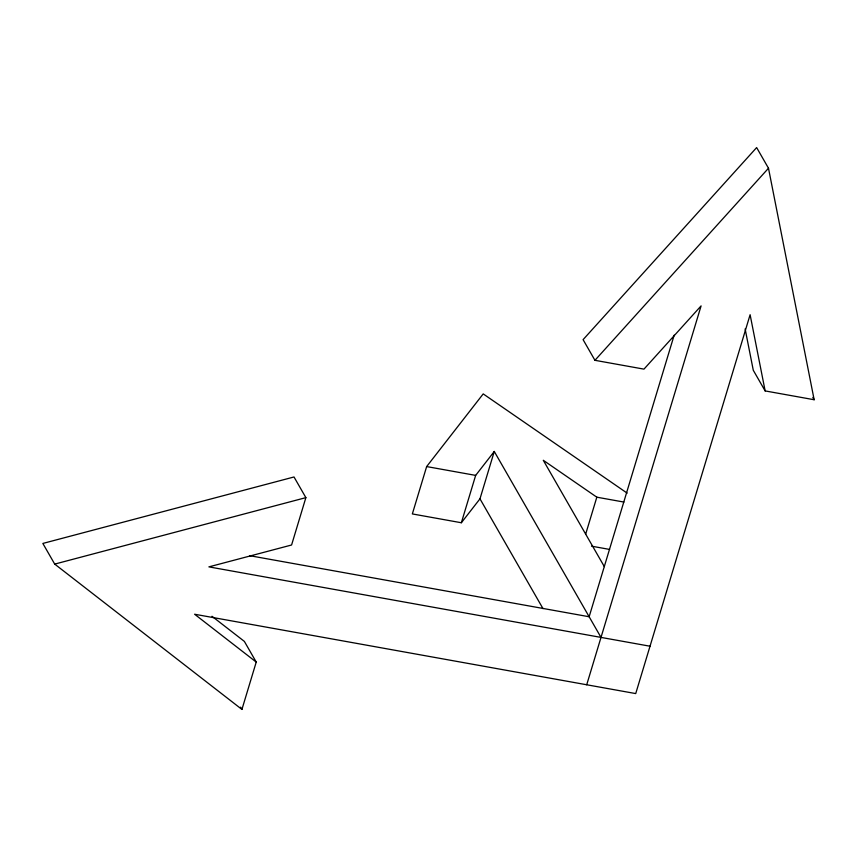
<?xml version="1.0" encoding="UTF-8"?>
<svg xmlns="http://www.w3.org/2000/svg" width="857" height="857" viewBox="0 0 857 857"><rect width="100%" height="100%" fill="white"/><g stroke="black" fill="none" stroke-linecap="round" stroke-linejoin="round"><path stroke-width="1.29" d="M650.024 646.221L208.894 566.873L291.584 544.998L305.874 497.638L294.015 476.974L42.85 543.445L54.709 564.099L241.931 709.425L256.232 662.075L244.374 641.411L211.99 616.279M627.153 493.129L483.209 393.899L426.647 466.572L412.346 513.932L461.355 522.749L479.974 498.828L494.275 451.468L601.003 637.404M461.355 522.749L475.656 475.389L494.275 451.468M585.62 534.307L596.826 497.189L543.284 460.284L604.324 566.616M674.17 335.162L589.145 616.751L249.676 555.679M586.713 684.764L701.09 305.895L643.971 369.131L594.951 360.315L583.092 339.651L756.635 147.575L768.493 168.229L814.15 399.737L765.14 390.921L753.282 370.267L745.129 328.927M594.951 360.315L768.493 168.229M54.709 564.099L305.874 497.638M426.647 466.572L475.656 475.389M596.826 497.189L623.907 502.063M591.555 546.177L609.616 549.423M256.232 662.075L194.603 614.233L635.723 693.581L750.111 314.712L765.14 390.921M812.832 397.444L814.15 399.737M479.974 498.828L543.006 608.631M240.613 707.132L241.931 709.425"/></g></svg>
